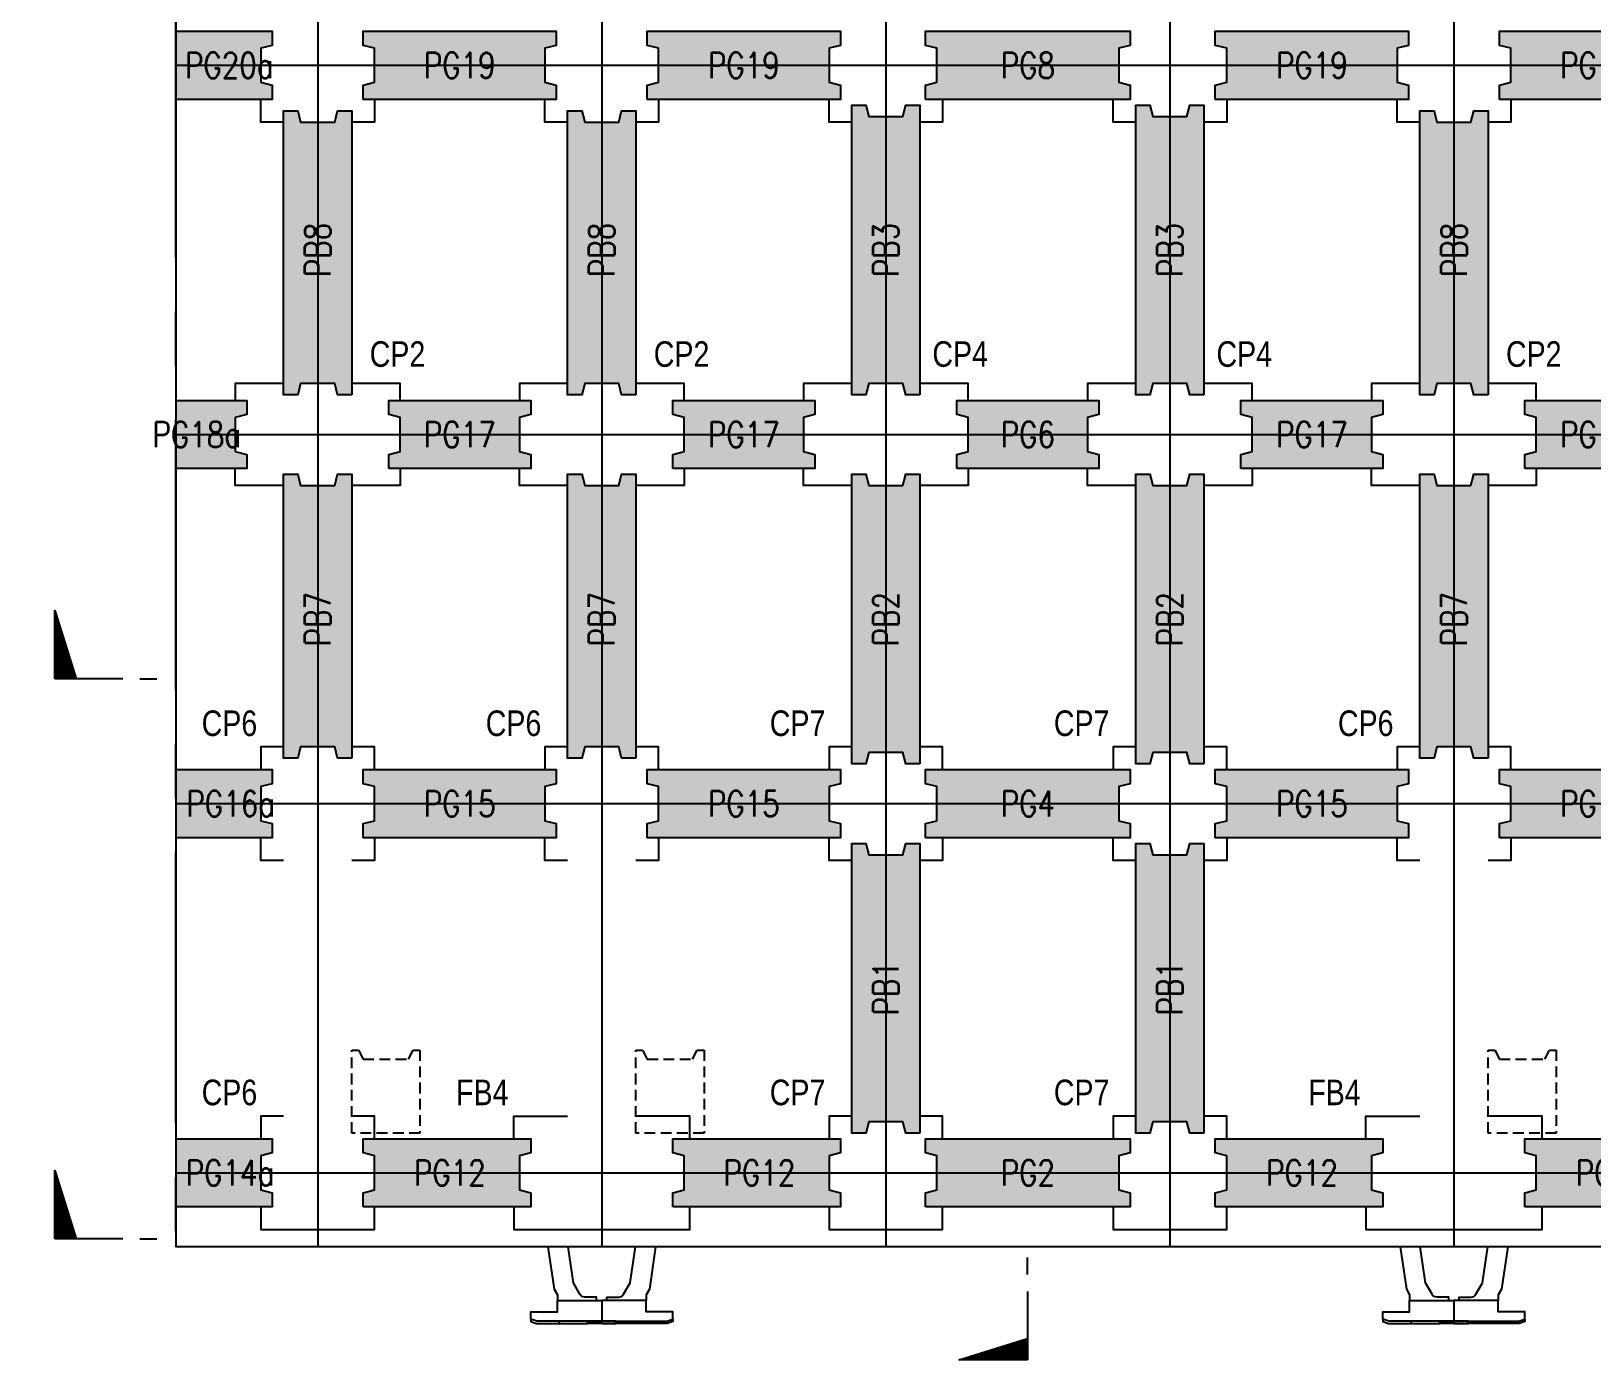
# Model space of a CAD drawing. Header units: millimetres. Extents: x 4668 to 40173, y -3560 to 14620.
# Drawn here: x 17327 to 20074, y 9889 to 12228 of the extents above; entities that cross this region are included whole.
import ezdxf
from ezdxf import colors
from ezdxf.entities.mleader import LeaderData, LeaderLine
from ezdxf.enums import TextEntityAlignment as Align
from ezdxf.math import Vec2, Vec3

# ---------------------------------------------------------------- set-up
doc = ezdxf.new("R2010")
doc.units = ezdxf.units.MM
for name, pattern in [('CENTER', [50.8, 31.75, -6.35, 6.35, -6.35]), ('DASHED', [19.05, 12.7, -6.35]), ('HIDDEN', [9.525, 6.35, -3.175])]:
    doc.linetypes.add(name, pattern=pattern)
doc.layers.get('0').transparency = 0.5
for name, color, linetype in [('DIM_03', 1, 'Continuous'), ('場鑄梁', 4, 'Continuous'), ('場鑄梁_虛線', 4, 'Continuous'), ('底圖', 7, 'Continuous'), ('防舷材', 7, 'Continuous'), ('預鑄梁', 7, 'Continuous'), ('預鑄梁_TXT', 2, 'Continuous'), ('預鑄梁_外緣', 7, 'Continuous'), ('預鑄樁帽', 6, 'Continuous'), ('預鑄樁帽_TXT', 2, 'Continuous')]:
    doc.layers.add(name, color=color, linetype=linetype)
doc.layers.add('HB_0', color=7, linetype='Continuous', transparency=0.5)
doc.layers.add('預鑄梁_HATCH', color=253, linetype='Continuous', transparency=0.5)
doc.layers.get('預鑄樁帽').off()
doc.styles.get("Standard").update_dxf_attribs({"font": 'arial.ttf'})
doc.styles.add('結構平面-V3$0$STANDARD', font='ROMANS', dxfattribs={"width": 0.8, "bigfont": 'LCHINA.shx'})

# ---------------------------------------------------------------- blocks, each defined once
blk = doc.blocks.new('HP1250-flat-1')
at = {"color": 7, "linetype": 'Continuous'}
for points in [[(-0.947, 1.35), (-0.838, 0.601), (-0.78, 0.5), (-0.78, 0.4)], [(0.947, 1.35), (0.838, 0.601), (0.78, 0.5), (0.78, 0.4)]]:
    blk.add_lwpolyline(points, dxfattribs=at)
for points in [[(-0.09, 0.4), (-0.09, 0.457, 0.414214), (-0.095, 0.462), (-0.298, 0.462, -0.272631), (-0.385, 0.512), (-0.5, 0.715), (-0.594, 1.35)], [(0.09, 0.4), (0.09, 0.457, -0.414214), (0.095, 0.462), (0.298, 0.462, 0.272631), (0.385, 0.512), (0.5, 0.715), (0.594, 1.35)]]:
    blk.add_lwpolyline(points, format="xyb", dxfattribs=at)
for points in [[(0, 0.4), (0, 0.04), (-1.144, 0.04), (-1.25, 0.072), (-1.25, 0.2), (-0.78, 0.2), (-0.78, 0.4)], [(0, 0.4), (0, 0.04), (1.144, 0.04), (1.25, 0.072), (1.25, 0.2), (0.78, 0.2), (0.78, 0.4)], [(-1.15, 0), (-0.75, 0), (-0.75, 0.04), (-1.144, 0.04), (-1.25, 0.072), (-1.25, 0.03)], [(-0.75, 0.04), (-0.75, 0), (-0.25, 0), (-0.25, 0.04)], [(0, 0.04), (0, 0), (-0.25, 0), (-0.25, 0.04)], [(0, 0.04), (0, 0), (0.25, 0), (0.25, 0.04)], [(0.75, 0.04), (0.75, 0), (0.25, 0), (0.25, 0.04)], [(1.15, 0), (0.75, 0), (0.75, 0.04), (1.144, 0.04), (1.25, 0.072), (1.25, 0.03)]]:
    blk.add_lwpolyline(points, close=True, dxfattribs=at)
blk = doc.blocks.new('CP2')
at = {"layer": '預鑄樁帽_TXT', "linetype": 'Continuous', "width": 0.8}
blk.add_text('CP2', height=45, dxfattribs=at).set_placement((-14.5, 241.6), align=Align.MIDDLE)
blk = doc.blocks.new('CP4')
at = {"layer": '預鑄樁帽_TXT', "linetype": 'Continuous', "width": 0.8}
blk.add_text('CP4', height=45, dxfattribs=at).set_placement((-24.1, 241.6), align=Align.MIDDLE)
blk = doc.blocks.new('*X499')
at = {"color": 0, "linetype": 'Continuous'}
for p, q in [((83.06, 269.21), (84.94, 271.09)), ((83.24, 269.21), (85.2, 271.17)), ((83.42, 269.21), (85.46, 271.25)), ((83.59, 269.21), (85.71, 271.33)), ((83.77, 269.21), (85.97, 271.41)), ((83.95, 269.21), (86.23, 271.49)), ((84.12, 269.21), (86.49, 271.57)), ((84.3, 269.21), (86.74, 271.65)), ((84.48, 269.21), (86.93, 271.66)), ((84.65, 269.21), (86.93, 271.48)), ((84.83, 269.21), (86.93, 271.31)), ((85.01, 269.21), (86.93, 271.13)), ((79, 269.21), (79.03, 269.24)), ((79.17, 269.21), (79.29, 269.32)), ((79.35, 269.21), (79.54, 269.4)), ((79.53, 269.21), (79.8, 269.48)), ((79.71, 269.21), (80.06, 269.56)), ((79.88, 269.21), (80.31, 269.64)), ((80.06, 269.21), (80.57, 269.72)), ((80.24, 269.21), (80.83, 269.8)), ((80.41, 269.21), (81.09, 269.88)), ((80.59, 269.21), (81.34, 269.96)), ((80.77, 269.21), (81.6, 270.04)), ((80.94, 269.21), (81.86, 270.12)), ((81.12, 269.21), (82.11, 270.2)), ((81.3, 269.21), (82.37, 270.29)), ((81.47, 269.21), (82.63, 270.37)), ((81.65, 269.21), (82.89, 270.45)), ((81.83, 269.21), (83.14, 270.53)), ((82, 269.21), (83.4, 270.61)), ((82.18, 269.21), (83.66, 270.69)), ((82.36, 269.21), (83.91, 270.77)), ((82.53, 269.21), (84.17, 270.85)), ((82.71, 269.21), (84.43, 270.93)), ((82.89, 269.21), (84.69, 271.01)), ((85.19, 269.21), (86.93, 270.95)), ((85.36, 269.21), (86.93, 270.78)), ((85.54, 269.21), (86.93, 270.6)), ((85.72, 269.21), (86.93, 270.42)), ((85.89, 269.21), (86.93, 270.25)), ((86.07, 269.21), (86.93, 270.07)), ((86.25, 269.21), (86.93, 269.89)), ((86.42, 269.21), (86.93, 269.72)), ((86.6, 269.21), (86.93, 269.54)), ((86.78, 269.21), (86.93, 269.36))]:
    blk.add_line(p, q, dxfattribs=at)
blk = doc.blocks.new('SEND-n')
at = {"color": 3}
for p, q in [((8, 0), (0, 0)), ((10, 0), (12, 0))]:
    blk.add_line(p, q, dxfattribs=at)
at = {"color": 2, "linetype": 'Continuous'}
blk.add_lwpolyline([(0, 0), (0, 8), (2.5, 0)], close=True, dxfattribs=at)
at = {"color": 2, "linetype": 'Continuous', "rotation": 270}
blk.add_blockref('*X499', (-269.21, 86.93), dxfattribs=at)
blk = doc.blocks.new('CP6')
at = {"layer": '預鑄樁帽_TXT', "linetype": 'Continuous', "width": 0.8}
blk.add_text('CP6', height=45, dxfattribs=at).set_placement((-265.3, 251.6), align=Align.MIDDLE)
blk = doc.blocks.new('FB4')
at = {"layer": '預鑄樁帽_TXT', "linetype": 'Continuous', "width": 0.8}
blk.add_text('FB4', height=45, dxfattribs=at).set_placement((-365.3, 241.6), align=Align.MIDDLE)
blk = doc.blocks.new('PB6')
at = {"layer": 'HB_0', "color": 1, "linetype": 'HIDDEN', "ltscale": 3}
blk.add_lwpolyline([(0, 0), (0, 146), (12, 146), (20, 130), (100, 130), (108, 146), (120, 146), (120, 0), (0, 0)], dxfattribs=at)
blk = doc.blocks.new('PB7')
at = {"layer": '預鑄梁_HATCH'}
blk.add_hatch(color=256, dxfattribs=at).paths.add_polyline_path([(-120, 10), (-95, 10), (-90, 30), (-30, 30), (-25, 10), (0, 10), (0, 510), (-25, 510), (-30, 490), (-90, 490), (-95, 510), (-120, 510)])
at = {"layer": '預鑄梁', "linetype": 'DASHED', "ltscale": 50}
blk.add_lwpolyline([(0, 10), (-25, 10), (-30, 30), (-90, 30), (-95, 10), (-120, 10), (-120, 510), (-95, 510), (-90, 490), (-30, 490), (-25, 510), (0, 510), (0, 10)], dxfattribs=at)
at = {"layer": '預鑄梁_外緣'}
blk.add_lwpolyline([(0, 10), (-25, 10), (-30, 30), (-90, 30), (-95, 10), (-120, 10), (-120, 510), (-95, 510), (-90, 490), (-30, 490), (-25, 510), (0, 510), (0, 10)], dxfattribs=at)
at = {"layer": '預鑄梁_TXT', "linetype": 'Continuous', "style": '結構平面-V3$0$STANDARD', "width": 0.8}
blk.add_text('PB7', height=45, rotation=90, dxfattribs=at).set_placement((-60, 255), align=Align.MIDDLE)
blk = doc.blocks.new('PB8')
at = {"layer": '預鑄梁_HATCH'}
blk.add_hatch(color=256, dxfattribs=at).paths.add_polyline_path([(-95, 500), (-120, 500), (-120, 0), (-95, 0), (-90, 20), (-30, 20), (-25, 0), (0, 0), (0, 500), (-25, 500), (-30, 480), (-90, 480)])
at = {"layer": '預鑄梁', "linetype": 'DASHED', "ltscale": 50}
blk.add_lwpolyline([(0, 0), (-25, 0), (-30, 20), (-90, 20), (-95, 0), (-120, 0), (-120, 500), (-95, 500), (-90, 480), (-30, 480), (-25, 500), (0, 500), (0, 0)], dxfattribs=at)
at = {"layer": '預鑄梁_外緣'}
blk.add_lwpolyline([(0, 0), (-25, 0), (-30, 20), (-90, 20), (-95, 0), (-120, 0), (-120, 500), (-95, 500), (-90, 480), (-30, 480), (-25, 500), (0, 500), (0, 0)], dxfattribs=at)
at = {"layer": '預鑄梁_TXT', "linetype": 'Continuous', "style": '結構平面-V3$0$STANDARD', "width": 0.8}
blk.add_text('PB8', height=45, rotation=90, dxfattribs=at).set_placement((-60, 255), align=Align.MIDDLE)
blk = doc.blocks.new('PG14a')
at = {"layer": '預鑄梁_HATCH'}
blk.add_hatch(color=256, dxfattribs=at).paths.add_polyline_path([(169, 0), (169, 25), (149, 30), (149, 90), (169, 95), (169, 120), (0, 120), (0, 0)])
at = {"layer": '預鑄梁', "linetype": 'DASHED', "ltscale": 50}
blk.add_lwpolyline([(0, 0), (0, 120), (169, 120), (169, 95), (149, 90), (149, 30), (169, 25), (169, 0)], close=True, dxfattribs=at)
at = {"layer": '預鑄梁_外緣'}
blk.add_lwpolyline([(0, 0), (0, 120), (169, 120), (169, 95), (149, 90), (149, 30), (169, 25), (169, 0)], close=True, dxfattribs=at)
at = {"layer": '預鑄梁_TXT', "linetype": 'Continuous', "style": '結構平面-V3$0$STANDARD', "width": 0.8}
blk.add_text('PG14a', height=45, rotation=0, dxfattribs=at).set_placement((94.5, 60), align=Align.MIDDLE)
blk = doc.blocks.new('PG12')
at = {"layer": '預鑄梁_HATCH'}
blk.add_hatch(color=256, dxfattribs=at).paths.add_polyline_path([(295, 0), (295, 25), (275, 30), (275, 90), (295, 95), (295, 120), (0, 120), (0, 95), (20, 90), (20, 30), (0, 25), (0, 0)])
at = {"layer": '預鑄梁', "linetype": 'DASHED', "ltscale": 50}
blk.add_lwpolyline([(0, 0), (0, 25), (20, 30), (20, 90), (0, 95), (0, 120), (295, 120), (295, 95), (275, 90), (275, 30), (295, 25), (295, 0), (0, 0)], dxfattribs=at)
at = {"layer": '預鑄梁_外緣'}
blk.add_lwpolyline([(0, 0), (0, 25), (20, 30), (20, 90), (0, 95), (0, 120), (295, 120), (295, 95), (275, 90), (275, 30), (295, 25), (295, 0), (0, 0)], dxfattribs=at)
at = {"layer": '預鑄梁_TXT', "linetype": 'Continuous', "style": '結構平面-V3$0$STANDARD', "width": 0.8}
blk.add_text('PG12', height=45, rotation=0, dxfattribs=at).set_placement((152.5, 60), align=Align.MIDDLE)
blk = doc.blocks.new('PG15')
at = {"layer": '預鑄梁_HATCH'}
blk.add_hatch(color=256, dxfattribs=at).paths.add_polyline_path([(10, 25), (10, 0), (350, 0), (350, 25), (330, 30), (330, 90), (350, 95), (350, 120), (10, 120), (10, 95), (30, 90), (30, 30)])
at = {"layer": '預鑄梁', "linetype": 'DASHED', "ltscale": 50}
blk.add_lwpolyline([(10, 0), (10, 25), (30, 30), (30, 90), (10, 95), (10, 120), (350, 120), (350, 95), (330, 90), (330, 30), (350, 25), (350, 0), (10, 0)], dxfattribs=at)
at = {"layer": '預鑄梁_外緣'}
blk.add_lwpolyline([(10, 0), (10, 25), (30, 30), (30, 90), (10, 95), (10, 120), (350, 120), (350, 95), (330, 90), (330, 30), (350, 25), (350, 0), (10, 0)], dxfattribs=at)
at = {"layer": '預鑄梁_TXT', "linetype": 'Continuous', "style": '結構平面-V3$0$STANDARD', "width": 0.8}
blk.add_text('PG15', height=45, rotation=0, dxfattribs=at).set_placement((180, 60), align=Align.MIDDLE)
blk = doc.blocks.new('PG17')
at = {"layer": '預鑄梁_HATCH'}
blk.add_hatch(color=256, dxfattribs=at).paths.add_polyline_path([(250, 0), (250, 25), (230, 30), (230, 90), (250, 95), (250, 120), (0, 120), (0, 95), (20, 90), (20, 30), (0, 25), (0, 0)])
at = {"layer": '預鑄梁', "linetype": 'DASHED', "ltscale": 50}
blk.add_lwpolyline([(0, 0), (0, 25), (20, 30), (20, 90), (0, 95), (0, 120), (250, 120), (250, 95), (230, 90), (230, 30), (250, 25), (250, 0), (0, 0)], dxfattribs=at)
at = {"layer": '預鑄梁_外緣'}
blk.add_lwpolyline([(0, 0), (0, 25), (20, 30), (20, 90), (0, 95), (0, 120), (250, 120), (250, 95), (230, 90), (230, 30), (250, 25), (250, 0), (0, 0)], dxfattribs=at)
at = {"layer": '預鑄梁_TXT', "linetype": 'Continuous', "style": '結構平面-V3$0$STANDARD', "width": 0.8}
blk.add_text('PG17', height=45, rotation=0, dxfattribs=at).set_placement((125, 60), align=Align.MIDDLE)
blk = doc.blocks.new('PG18a')
at = {"layer": '預鑄梁_HATCH'}
blk.add_hatch(color=256, dxfattribs=at).paths.add_polyline_path([(0, 120), (0, 0), (124, 0), (124, 25), (104, 30), (104, 90), (124, 95), (124, 120)])
at = {"layer": '預鑄梁', "linetype": 'DASHED', "ltscale": 50}
blk.add_lwpolyline([(0, 0), (0, 120), (124, 120), (124, 95), (104, 90), (104, 30), (124, 25), (124, 0)], close=True, dxfattribs=at)
at = {"layer": '預鑄梁_外緣'}
blk.add_lwpolyline([(0, 0), (0, 120), (124, 120), (124, 95), (104, 90), (104, 30), (124, 25), (124, 0)], close=True, dxfattribs=at)
at = {"layer": '預鑄梁_TXT', "linetype": 'Continuous', "style": '結構平面-V3$0$STANDARD', "width": 0.8}
blk.add_text('PG18a', height=45, rotation=0, dxfattribs=at).set_placement((36.1, 60), align=Align.MIDDLE)
blk = doc.blocks.new('PG19')
at = {"layer": '預鑄梁_HATCH'}
blk.add_hatch(color=256, dxfattribs=at).paths.add_polyline_path([(10, 25), (10, 0), (350, 0), (350, 25), (330, 30), (330, 90), (350, 95), (350, 120), (10, 120), (10, 95), (30, 90), (30, 30)])
at = {"layer": '預鑄梁', "linetype": 'DASHED', "ltscale": 50}
blk.add_lwpolyline([(10, 0), (10, 25), (30, 30), (30, 90), (10, 95), (10, 120), (350, 120), (350, 95), (330, 90), (330, 30), (350, 25), (350, 0), (10, 0)], dxfattribs=at)
at = {"layer": '預鑄梁_外緣'}
blk.add_lwpolyline([(10, 0), (10, 25), (30, 30), (30, 90), (10, 95), (10, 120), (350, 120), (350, 95), (330, 90), (330, 30), (350, 25), (350, 0), (10, 0)], dxfattribs=at)
at = {"layer": '預鑄梁_TXT', "linetype": 'Continuous', "style": '結構平面-V3$0$STANDARD', "width": 0.8}
blk.add_text('PG19', height=45, rotation=0, dxfattribs=at).set_placement((180, 60), align=Align.MIDDLE)
blk = doc.blocks.new('PG20a')
at = {"layer": '預鑄梁_HATCH'}
blk.add_hatch(color=256, dxfattribs=at).paths.add_polyline_path([(169, 0), (169, 25), (149, 30), (149, 90), (169, 95), (169, 120), (0, 120), (0, 0)])
at = {"layer": '預鑄梁', "linetype": 'DASHED', "ltscale": 50}
blk.add_lwpolyline([(0, 0), (0, 120), (169, 120), (169, 95), (149, 90), (149, 30), (169, 25), (169, 0)], close=True, dxfattribs=at)
at = {"layer": '預鑄梁_外緣'}
blk.add_lwpolyline([(0, 0), (0, 120), (169, 120), (169, 95), (149, 90), (149, 30), (169, 25), (169, 0)], close=True, dxfattribs=at)
at = {"layer": '預鑄梁_TXT', "linetype": 'Continuous', "style": '結構平面-V3$0$STANDARD', "width": 0.8}
blk.add_text('PG20a', height=45, rotation=0, dxfattribs=at).set_placement((93.2, 60), align=Align.MIDDLE)
blk = doc.blocks.new('PG16a')
at = {"layer": '預鑄梁_HATCH'}
blk.add_hatch(color=256, dxfattribs=at).paths.add_polyline_path([(169, 0), (169, 25), (149, 30), (149, 90), (169, 95), (169, 120), (0, 120), (0, 0)])
at = {"layer": '預鑄梁', "linetype": 'DASHED', "ltscale": 50}
blk.add_lwpolyline([(0, 0), (0, 120), (169, 120), (169, 95), (149, 90), (149, 30), (169, 25), (169, 0)], close=True, dxfattribs=at)
at = {"layer": '預鑄梁_外緣'}
blk.add_lwpolyline([(0, 0), (0, 120), (169, 120), (169, 95), (149, 90), (149, 30), (169, 25), (169, 0)], close=True, dxfattribs=at)
at = {"layer": '預鑄梁_TXT', "linetype": 'Continuous', "style": '結構平面-V3$0$STANDARD', "width": 0.8}
blk.add_text('PG16a', height=45, rotation=0, dxfattribs=at).set_placement((95.8, 60), align=Align.MIDDLE)
blk = doc.blocks.new('CP7')
at = {"layer": '預鑄樁帽_TXT', "linetype": 'Continuous', "width": 0.8}
blk.add_text('CP7', height=45, dxfattribs=at).set_placement((-265.3, 251.6), align=Align.MIDDLE)
blk = doc.blocks.new('PG2')
at = {"layer": '預鑄梁_HATCH'}
blk.add_hatch(color=256, dxfattribs=at).paths.add_polyline_path([(0, 25), (0, 0), (360, 0), (360, 25), (340, 30), (340, 90), (360, 95), (360, 120), (0, 120), (0, 95), (20, 90), (20, 30)])
at = {"layer": '預鑄梁', "linetype": 'DASHED', "ltscale": 50}
blk.add_lwpolyline([(0, 0), (0, 25), (20, 30), (20, 90), (0, 95), (0, 120), (360, 120), (360, 95), (340, 90), (340, 30), (360, 25), (360, 0), (0, 0)], dxfattribs=at)
at = {"layer": '預鑄梁_外緣'}
blk.add_lwpolyline([(0, 0), (0, 25), (20, 30), (20, 90), (0, 95), (0, 120), (360, 120), (360, 95), (340, 90), (340, 30), (360, 25), (360, 0), (0, 0)], dxfattribs=at)
at = {"layer": '預鑄梁_TXT', "linetype": 'Continuous', "style": '結構平面-V3$0$STANDARD', "width": 0.8}
blk.add_text('PG2', height=45, rotation=0, dxfattribs=at).set_placement((180, 60), align=Align.MIDDLE)
blk = doc.blocks.new('PG4')
at = {"layer": '預鑄梁_HATCH'}
blk.add_hatch(color=256, dxfattribs=at).paths.add_polyline_path([(0, 25), (0, 0), (360, 0), (360, 25), (340, 30), (340, 90), (360, 95), (360, 120), (0, 120), (0, 95), (20, 90), (20, 30)])
at = {"layer": '預鑄梁', "linetype": 'DASHED', "ltscale": 50}
blk.add_lwpolyline([(0, 0), (0, 25), (20, 30), (20, 90), (0, 95), (0, 120), (360, 120), (360, 95), (340, 90), (340, 30), (360, 25), (360, 0), (0, 0)], dxfattribs=at)
at = {"layer": '預鑄梁_外緣'}
blk.add_lwpolyline([(0, 0), (0, 25), (20, 30), (20, 90), (0, 95), (0, 120), (360, 120), (360, 95), (340, 90), (340, 30), (360, 25), (360, 0), (0, 0)], dxfattribs=at)
at = {"layer": '預鑄梁_TXT', "linetype": 'Continuous', "style": '結構平面-V3$0$STANDARD', "width": 0.8}
blk.add_text('PG4', height=45, rotation=0, dxfattribs=at).set_placement((180, 60), align=Align.MIDDLE)
blk = doc.blocks.new('PG6')
at = {"layer": '預鑄梁_HATCH'}
blk.add_hatch(color=256, dxfattribs=at).paths.add_polyline_path([(250, 0), (250, 25), (230, 30), (230, 90), (250, 95), (250, 120), (0, 120), (0, 95), (20, 90), (20, 30), (0, 25), (0, 0)])
at = {"layer": '預鑄梁', "linetype": 'DASHED', "ltscale": 50}
blk.add_lwpolyline([(0, 0), (0, 25), (20, 30), (20, 90), (0, 95), (0, 120), (250, 120), (250, 95), (230, 90), (230, 30), (250, 25), (250, 0), (0, 0)], dxfattribs=at)
at = {"layer": '預鑄梁_外緣'}
blk.add_lwpolyline([(0, 0), (0, 25), (20, 30), (20, 90), (0, 95), (0, 120), (250, 120), (250, 95), (230, 90), (230, 30), (250, 25), (250, 0), (0, 0)], dxfattribs=at)
at = {"layer": '預鑄梁_TXT', "linetype": 'Continuous', "style": '結構平面-V3$0$STANDARD', "width": 0.8}
blk.add_text('PG6', height=45, rotation=0, dxfattribs=at).set_placement((125, 60), align=Align.MIDDLE)
blk = doc.blocks.new('PG8')
at = {"layer": '預鑄梁_HATCH'}
blk.add_hatch(color=256, dxfattribs=at).paths.add_polyline_path([(0, 25), (0, 0), (360, 0), (360, 25), (340, 30), (340, 90), (360, 95), (360, 120), (0, 120), (0, 95), (20, 90), (20, 30)])
at = {"layer": '預鑄梁', "linetype": 'DASHED', "ltscale": 50}
blk.add_lwpolyline([(0, 0), (0, 25), (20, 30), (20, 90), (0, 95), (0, 120), (360, 120), (360, 95), (340, 90), (340, 30), (360, 25), (360, 0), (0, 0)], dxfattribs=at)
at = {"layer": '預鑄梁_外緣'}
blk.add_lwpolyline([(0, 0), (0, 25), (20, 30), (20, 90), (0, 95), (0, 120), (360, 120), (360, 95), (340, 90), (340, 30), (360, 25), (360, 0), (0, 0)], dxfattribs=at)
at = {"layer": '預鑄梁_TXT', "linetype": 'Continuous', "style": '結構平面-V3$0$STANDARD', "width": 0.8}
blk.add_text('PG8', height=45, rotation=0, dxfattribs=at).set_placement((180, 60), align=Align.MIDDLE)
blk = doc.blocks.new('PB1')
at = {"layer": '預鑄梁_HATCH'}
blk.add_hatch(color=256, dxfattribs=at).paths.add_polyline_path([(-25, 0), (0, 0), (0, 510), (-25, 510), (-30, 490), (-90, 490), (-95, 510), (-120, 510), (-120, 0), (-95, 0), (-90, 20), (-30, 20)])
at = {"layer": '預鑄梁', "linetype": 'DASHED', "ltscale": 50}
blk.add_lwpolyline([(0, 0), (-25, 0), (-30, 20), (-90, 20), (-95, 0), (-120, 0), (-120, 510), (-95, 510), (-90, 490), (-30, 490), (-25, 510), (0, 510), (0, 0)], dxfattribs=at)
at = {"layer": '預鑄梁_外緣'}
blk.add_lwpolyline([(0, 0), (-25, 0), (-30, 20), (-90, 20), (-95, 0), (-120, 0), (-120, 510), (-95, 510), (-90, 490), (-30, 490), (-25, 510), (0, 510), (0, 0)], dxfattribs=at)
at = {"layer": '預鑄梁_TXT', "linetype": 'Continuous', "style": '結構平面-V3$0$STANDARD', "width": 0.8}
blk.add_text('PB1', height=45, rotation=90, dxfattribs=at).set_placement((-60, 255), align=Align.MIDDLE)
blk = doc.blocks.new('PB2')
at = {"layer": '預鑄梁_HATCH'}
blk.add_hatch(color=256, dxfattribs=at).paths.add_polyline_path([(-25, 0), (0, 0), (0, 510), (-25, 510), (-30, 490), (-90, 490), (-95, 510), (-120, 510), (-120, 0), (-95, 0), (-90, 20), (-30, 20)])
at = {"layer": '預鑄梁', "linetype": 'DASHED', "ltscale": 50}
blk.add_lwpolyline([(0, 0), (-25, 0), (-30, 20), (-90, 20), (-95, 0), (-120, 0), (-120, 510), (-95, 510), (-90, 490), (-30, 490), (-25, 510), (0, 510), (0, 0)], dxfattribs=at)
at = {"layer": '預鑄梁_外緣'}
blk.add_lwpolyline([(0, 0), (-25, 0), (-30, 20), (-90, 20), (-95, 0), (-120, 0), (-120, 510), (-95, 510), (-90, 490), (-30, 490), (-25, 510), (0, 510), (0, 0)], dxfattribs=at)
at = {"layer": '預鑄梁_TXT', "linetype": 'Continuous', "style": '結構平面-V3$0$STANDARD', "width": 0.8}
blk.add_text('PB2', height=45, rotation=90, dxfattribs=at).set_placement((-60, 255), align=Align.MIDDLE)
blk = doc.blocks.new('PB3')
at = {"layer": '預鑄梁_HATCH'}
blk.add_hatch(color=256, dxfattribs=at).paths.add_polyline_path([(-25, 0), (0, 0), (0, 510), (-25, 510), (-30, 490), (-90, 490), (-95, 510), (-120, 510), (-120, 0), (-95, 0), (-90, 20), (-30, 20)])
at = {"layer": '預鑄梁', "linetype": 'DASHED', "ltscale": 50}
blk.add_lwpolyline([(0, 0), (-25, 0), (-30, 20), (-90, 20), (-95, 0), (-120, 0), (-120, 510), (-95, 510), (-90, 490), (-30, 490), (-25, 510), (0, 510), (0, 0)], dxfattribs=at)
at = {"layer": '預鑄梁_外緣'}
blk.add_lwpolyline([(0, 0), (-25, 0), (-30, 20), (-90, 20), (-95, 0), (-120, 0), (-120, 510), (-95, 510), (-90, 490), (-30, 490), (-25, 510), (0, 510), (0, 0)], dxfattribs=at)
at = {"layer": '預鑄梁_TXT', "linetype": 'Continuous', "style": '結構平面-V3$0$STANDARD', "width": 0.8}
blk.add_text('PB3', height=45, rotation=90, dxfattribs=at).set_placement((-60, 255), align=Align.MIDDLE)

msp = doc.modelspace()

# ---------------------------------------------------------------- linework, layer by layer
at = {"layer": '場鑄梁'}
for points in [[(17771.543, 12068.16), (17731.543, 12068.16), (17731.543, 12108.16)], [(17931.543, 12108.16), (17931.543, 12068.16), (17891.543, 12068.16)], [(18271.543, 12068.16), (18231.543, 12068.16), (18231.543, 12108.16)], [(18431.543, 12108.16), (18431.543, 12068.16), (18391.543, 12068.16)], [(18771.543, 12068.16), (18731.543, 12068.16), (18731.543, 12108.16)], [(18931.543, 12108.16), (18931.543, 12068.16), (18891.543, 12068.16)], [(19271.543, 12068.16), (19231.543, 12068.16), (19231.543, 12108.16)], [(19431.543, 12108.16), (19431.543, 12068.16), (19391.543, 12068.16)], [(19771.543, 12068.16), (19731.543, 12068.16), (19731.543, 12108.16)], [(19931.543, 12108.16), (19931.543, 12068.16), (19891.543, 12068.16)], [(17771.543, 11608.16), (17686.543, 11608.16), (17686.543, 11578.16)], [(17976.543, 11578.16), (17976.543, 11608.16), (17891.543, 11608.16)], [(18271.543, 11608.16), (18186.543, 11608.16), (18186.543, 11578.16)], [(18476.543, 11578.16), (18476.543, 11608.16), (18391.543, 11608.16)], [(18771.543, 11608.16), (18686.543, 11608.16), (18686.543, 11578.16)], [(18976.543, 11578.16), (18976.543, 11608.16), (18891.543, 11608.16)], [(19271.543, 11608.16), (19186.543, 11608.16), (19186.543, 11578.16)], [(19476.543, 11578.16), (19476.543, 11608.16), (19391.543, 11608.16)], [(19771.543, 11608.16), (19686.543, 11608.16), (19686.543, 11578.16)], [(19976.543, 11578.16), (19976.543, 11608.16), (19891.543, 11608.16)], [(17771.543, 11428.16), (17686.543, 11428.16), (17686.543, 11458.16)], [(17976.543, 11458.16), (17976.543, 11428.16), (17891.543, 11428.16)], [(18271.543, 11428.16), (18186.543, 11428.16), (18186.543, 11458.16)], [(18476.543, 11458.16), (18476.543, 11428.16), (18391.543, 11428.16)], [(18771.543, 11428.16), (18686.543, 11428.16), (18686.543, 11458.16)], [(18976.543, 11458.16), (18976.543, 11428.16), (18891.543, 11428.16)], [(19271.543, 11428.16), (19186.543, 11428.16), (19186.543, 11458.16)], [(19476.543, 11458.16), (19476.543, 11428.16), (19391.543, 11428.16)], [(19771.543, 11428.16), (19686.543, 11428.16), (19686.543, 11458.16)], [(19976.543, 11458.16), (19976.543, 11428.16), (19891.543, 11428.16)], [(17771.543, 10968.16), (17731.543, 10968.16), (17731.543, 10928.16)], [(17931.543, 10928.16), (17931.543, 10968.16), (17891.543, 10968.16)], [(18271.543, 10968.16), (18231.543, 10968.16), (18231.543, 10928.16)], [(18431.543, 10928.16), (18431.543, 10968.16), (18391.543, 10968.16)], [(18771.543, 10968.16), (18731.543, 10968.16), (18731.543, 10928.16)], [(18931.543, 10928.16), (18931.543, 10968.16), (18891.543, 10968.16)], [(19271.543, 10968.16), (19231.543, 10968.16), (19231.543, 10928.16)], [(19431.543, 10928.16), (19431.543, 10968.16), (19391.543, 10968.16)], [(19771.543, 10968.16), (19731.543, 10968.16), (19731.543, 10928.16)], [(19931.543, 10928.16), (19931.543, 10968.16), (19891.543, 10968.16)], [(17771.543, 10768.16), (17731.543, 10768.16), (17731.543, 10808.16)], [(17931.543, 10808.16), (17931.543, 10768.16), (17891.543, 10768.16)], [(18271.543, 10768.16), (18231.543, 10768.16), (18231.543, 10808.16)], [(18431.543, 10808.16), (18431.543, 10768.16), (18391.543, 10768.16)], [(18771.543, 10768.16), (18731.543, 10768.16), (18731.543, 10808.16)], [(18931.543, 10808.16), (18931.543, 10768.16), (18891.543, 10768.16)], [(19271.543, 10768.16), (19231.543, 10768.16), (19231.543, 10808.16)], [(19431.543, 10808.16), (19431.543, 10768.16), (19391.543, 10768.16)], [(19771.543, 10768.16), (19731.543, 10768.16), (19731.543, 10808.16)], [(19931.543, 10808.16), (19931.543, 10768.16), (19891.543, 10768.16)], [(17771.543, 10318.16), (17731.543, 10318.16), (17731.543, 10278.16)], [(17931.543, 10278.16), (17931.543, 10318.16), (17891.543, 10318.16)], [(18176.543, 10278.16), (18176.543, 10318.16), (18271.543, 10318.16)], [(18486.543, 10278.16), (18486.543, 10318.16), (18391.543, 10318.16)], [(18771.543, 10318.16), (18731.543, 10318.16), (18731.543, 10278.16)], [(18931.543, 10278.16), (18931.543, 10318.16), (18891.543, 10318.16)], [(19271.543, 10318.16), (19231.543, 10318.16), (19231.543, 10278.16)], [(19431.543, 10278.16), (19431.543, 10318.16), (19391.543, 10318.16)], [(19676.543, 10278.16), (19676.543, 10318.16), (19771.543, 10318.16)], [(19986.543, 10278.16), (19986.543, 10318.16), (19891.543, 10318.16)], [(17731.543, 10158.16), (17731.543, 10118.16), (17931.543, 10118.16), (17931.543, 10158.16)], [(18176.543, 10158.16), (18176.543, 10118.16), (18486.543, 10118.16), (18486.543, 10158.16)], [(18731.543, 10158.16), (18731.543, 10118.16), (18931.543, 10118.16), (18931.543, 10158.16)], [(19231.543, 10158.16), (19231.543, 10118.16), (19431.543, 10118.16), (19431.543, 10158.16)], [(19676.543, 10158.16), (19676.543, 10118.16), (19986.543, 10118.16), (19986.543, 10158.16)]]:
    msp.add_lwpolyline(points, dxfattribs=at)
at = {"layer": '場鑄梁_虛線', "linetype": 'DASHED', "ltscale": 50}
for points in [[(17771.543, 12068.16), (17731.543, 12068.16), (17731.543, 12108.16)], [(17931.543, 12108.16), (17931.543, 12068.16), (17891.543, 12068.16)], [(18271.543, 12068.16), (18231.543, 12068.16), (18231.543, 12108.16)], [(18431.543, 12108.16), (18431.543, 12068.16), (18391.543, 12068.16)], [(18771.543, 12068.16), (18731.543, 12068.16), (18731.543, 12108.16)], [(18931.543, 12108.16), (18931.543, 12068.16), (18891.543, 12068.16)], [(19271.543, 12068.16), (19231.543, 12068.16), (19231.543, 12108.16)], [(19431.543, 12108.16), (19431.543, 12068.16), (19391.543, 12068.16)], [(19771.543, 12068.16), (19731.543, 12068.16), (19731.543, 12108.16)], [(19931.543, 12108.16), (19931.543, 12068.16), (19891.543, 12068.16)], [(17771.543, 11608.16), (17686.543, 11608.16), (17686.543, 11578.16)], [(17976.543, 11578.16), (17976.543, 11608.16), (17891.543, 11608.16)], [(18271.543, 11608.16), (18186.543, 11608.16), (18186.543, 11578.16)], [(18476.543, 11578.16), (18476.543, 11608.16), (18391.543, 11608.16)], [(18771.543, 11608.16), (18686.543, 11608.16), (18686.543, 11578.16)], [(18976.543, 11578.16), (18976.543, 11608.16), (18891.543, 11608.16)], [(19271.543, 11608.16), (19186.543, 11608.16), (19186.543, 11578.16)], [(19476.543, 11578.16), (19476.543, 11608.16), (19391.543, 11608.16)], [(19771.543, 11608.16), (19686.543, 11608.16), (19686.543, 11578.16)], [(19976.543, 11578.16), (19976.543, 11608.16), (19891.543, 11608.16)], [(17771.543, 11428.16), (17686.543, 11428.16), (17686.543, 11458.16)], [(17976.543, 11458.16), (17976.543, 11428.16), (17891.543, 11428.16)], [(18271.543, 11428.16), (18186.543, 11428.16), (18186.543, 11458.16)], [(18476.543, 11458.16), (18476.543, 11428.16), (18391.543, 11428.16)], [(18771.543, 11428.16), (18686.543, 11428.16), (18686.543, 11458.16)], [(18976.543, 11458.16), (18976.543, 11428.16), (18891.543, 11428.16)], [(19271.543, 11428.16), (19186.543, 11428.16), (19186.543, 11458.16)], [(19476.543, 11458.16), (19476.543, 11428.16), (19391.543, 11428.16)], [(19771.543, 11428.16), (19686.543, 11428.16), (19686.543, 11458.16)], [(19976.543, 11458.16), (19976.543, 11428.16), (19891.543, 11428.16)], [(17771.543, 10968.16), (17731.543, 10968.16), (17731.543, 10928.16)], [(17931.543, 10928.16), (17931.543, 10968.16), (17891.543, 10968.16)], [(18271.543, 10968.16), (18231.543, 10968.16), (18231.543, 10928.16)], [(18431.543, 10928.16), (18431.543, 10968.16), (18391.543, 10968.16)], [(18771.543, 10968.16), (18731.543, 10968.16), (18731.543, 10928.16)], [(18931.543, 10928.16), (18931.543, 10968.16), (18891.543, 10968.16)], [(19271.543, 10968.16), (19231.543, 10968.16), (19231.543, 10928.16)], [(19431.543, 10928.16), (19431.543, 10968.16), (19391.543, 10968.16)], [(19771.543, 10968.16), (19731.543, 10968.16), (19731.543, 10928.16)], [(19931.543, 10928.16), (19931.543, 10968.16), (19891.543, 10968.16)], [(17771.543, 10768.16), (17731.543, 10768.16), (17731.543, 10808.16)], [(17931.543, 10808.16), (17931.543, 10768.16), (17891.543, 10768.16)], [(18271.543, 10768.16), (18231.543, 10768.16), (18231.543, 10808.16)], [(18431.543, 10808.16), (18431.543, 10768.16), (18391.543, 10768.16)], [(18771.543, 10768.16), (18731.543, 10768.16), (18731.543, 10808.16)], [(18931.543, 10808.16), (18931.543, 10768.16), (18891.543, 10768.16)], [(19271.543, 10768.16), (19231.543, 10768.16), (19231.543, 10808.16)], [(19431.543, 10808.16), (19431.543, 10768.16), (19391.543, 10768.16)], [(19771.543, 10768.16), (19731.543, 10768.16), (19731.543, 10808.16)], [(19931.543, 10808.16), (19931.543, 10768.16), (19891.543, 10768.16)], [(17771.543, 10318.16), (17731.543, 10318.16), (17731.543, 10278.16)], [(17931.543, 10278.16), (17931.543, 10318.16), (17891.543, 10318.16)], [(18176.543, 10278.16), (18176.543, 10318.16), (18271.543, 10318.16)], [(18486.543, 10278.16), (18486.543, 10318.16), (18391.543, 10318.16)], [(18771.543, 10318.16), (18731.543, 10318.16), (18731.543, 10278.16)], [(18931.543, 10278.16), (18931.543, 10318.16), (18891.543, 10318.16)], [(19271.543, 10318.16), (19231.543, 10318.16), (19231.543, 10278.16)], [(19431.543, 10278.16), (19431.543, 10318.16), (19391.543, 10318.16)], [(19676.543, 10278.16), (19676.543, 10318.16), (19771.543, 10318.16)], [(19986.543, 10278.16), (19986.543, 10318.16), (19891.543, 10318.16)], [(17731.543, 10158.16), (17731.543, 10118.16), (17931.543, 10118.16), (17931.543, 10158.16)], [(18176.543, 10158.16), (18176.543, 10118.16), (18486.543, 10118.16), (18486.543, 10158.16)], [(18731.543, 10158.16), (18731.543, 10118.16), (18931.543, 10118.16), (18931.543, 10158.16)], [(19231.543, 10158.16), (19231.543, 10118.16), (19431.543, 10118.16), (19431.543, 10158.16)], [(19676.543, 10158.16), (19676.543, 10118.16), (19986.543, 10118.16), (19986.543, 10158.16)]]:
    msp.add_lwpolyline(points, dxfattribs=at)
at = {"layer": '底圖', "linetype": 'CENTER', "ltscale": 15}
msp.add_line((17581.543, 13068.16), (17581.543, 10088.16), dxfattribs=at)
at = {"layer": '底圖', "color": 252, "linetype": 'CENTER', "ltscale": 150}
for p, q in [((17831.543, 13068.16), (17831.543, 10088.16)), ((18331.543, 13068.16), (18331.543, 10088.16)), ((18831.543, 13068.16), (18831.543, 10088.16)), ((19331.543, 13068.16), (19331.543, 10088.16)), ((19831.543, 13068.16), (19831.543, 10088.16)), ((17582.543, 12168.16), (22081.543, 12168.16)), ((17582.543, 11518.16), (22081.543, 11518.16)), ((17582.543, 10868.16), (22081.543, 10868.16)), ((17582.543, 10218.16), (22081.543, 10218.16))]:
    msp.add_line(p, q, dxfattribs=at)
at = {"layer": '底圖', "color": 4, "linetype": 'Continuous'}
msp.add_lwpolyline([(22080.543, 13068.16), (22080.543, 10088.16), (17582.543, 10088.16), (17582.543, 13068.16), (22080.543, 13068.16)], dxfattribs=at)

# ---------------------------------------------------------------- block references
at = {"layer": 'DIM_03', "linetype": 'Continuous', "xscale": 14.99999999999999, "yscale": 14.99999999999999, "zscale": 14.99999999999999}
for p, rotation in [((17368.665, 11088.16), 8.609491416906192e-07), ((17368.665, 10102.045), 8.609491416906192e-07), ((19080.763, 9888.996), 90.00000086094916)]:
    msp.add_blockref('SEND-n', p, dxfattribs=dict(at, rotation=rotation))
at = {"layer": '防舷材', "xscale": 100, "yscale": 100, "zscale": 100}
for p in [(18331.543, 9953.16), (19831.543, 9953.16)]:
    msp.add_blockref('HP1250-flat-1', p, dxfattribs=at)
at = {"layer": '預鑄梁'}
for name, p in [('PG20a', (17582.543, 12108.16)), ('PG19', (17901.543, 12108.16)), ('PG19', (18401.543, 12108.16)), ('PG8', (18901.543, 12108.16)), ('PG19', (19401.543, 12108.16)), ('PG19', (19901.543, 12108.16)), ('PB8', (17891.543, 11588.16)), ('PB8', (18391.543, 11588.16)), ('PB3', (18891.543, 11588.16)), ('PB3', (19391.543, 11588.16)), ('PB8', (19891.543, 11588.16)), ('PG18a', (17582.543, 11458.16)), ('PG17', (17956.543, 11458.16)), ('PG17', (18456.543, 11458.16)), ('PG6', (18956.543, 11458.16)), ('PG17', (19456.543, 11458.16)), ('PG17', (19956.543, 11458.16)), ('PB7', (17891.543, 10938.16)), ('PB7', (18391.543, 10938.16)), ('PB2', (18891.543, 10938.16)), ('PB2', (19391.543, 10938.16)), ('PB7', (19891.543, 10938.16)), ('PG16a', (17582.543, 10808.16)), ('PG15', (17901.543, 10808.16)), ('PG15', (18401.543, 10808.16)), ('PG4', (18901.543, 10808.16)), ('PG15', (19401.543, 10808.16)), ('PG15', (19901.543, 10808.16)), ('PB1', (18891.543, 10288.16)), ('PB1', (19391.543, 10288.16)), ('PB6', (17891.543, 10288.16)), ('PB6', (18391.543, 10288.16)), ('PB6', (19891.543, 10288.16)), ('PG14a', (17582.543, 10158.16)), ('PG12', (17911.543, 10158.16)), ('PG12', (18456.543, 10158.16)), ('PG2', (18901.543, 10158.16)), ('PG12', (19411.543, 10158.16)), ('PG12', (19956.543, 10158.16))]:
    msp.add_blockref(name, p, dxfattribs=at)
at = {"layer": '預鑄樁帽'}
for name, p in [('CP2', (17986.543, 11418.16)), ('CP2', (18486.543, 11418.16)), ('CP4', (18986.543, 11418.16)), ('CP4', (19486.543, 11418.16)), ('CP2', (19986.543, 11418.16)), ('CP6', (17941.543, 10758.16)), ('CP6', (18441.543, 10758.16)), ('CP7', (18941.543, 10758.16)), ('CP7', (19441.543, 10758.16)), ('CP6', (19941.543, 10758.16)), ('CP6', (17941.543, 10108.16)), ('FB4', (18486.543, 10118.16)), ('CP7', (18941.543, 10108.16)), ('CP7', (19441.543, 10108.16)), ('FB4', (19986.543, 10118.16))]:
    msp.add_blockref(name, p, dxfattribs=at)

# ---------------------------------------------------------------- leaders
at = {"layer": 'HB_0'}
ml = msp.add_multileader_mtext('Standard', dxfattribs=at)
ml.set_content('場鑄防舷材基座FB2', color=2)
ml.set_leader_properties(color=1)
ml.build(insert=Vec2(0, 0))
ml.multileader.update_dxf_attribs({"dogleg_length": 3, "arrow_head_size": 37.5, "scale": 15})
ctx = ml.context
ctx.base_point, ctx.scale, ctx.char_height, ctx.arrow_head_size, ctx.landing_gap_size, ctx.plane_origin = Vec3(12251.845, 10446.863), 15, 45, 37.5, 45, Vec3(12138.945, 10326.133)
notes = []
notes.append((ctx, [(0, (1, 1, 0), (12206.845, 10446.863), (1, 0), 45, [(0, [(12138.945, 10326.133)], 0, [])])]))
ctx.mtext.insert, ctx.mtext.width, ctx.mtext.flow_direction = Vec3(12296.845, 10469.363), 504.46681, 5
ml = msp.add_multileader_mtext('Standard', dxfattribs=at)
ml.set_content('場鑄防舷材基座FB2', color=2)
ml.set_leader_properties(color=1)
ml.build(insert=Vec2(0, 0))
ml.multileader.update_dxf_attribs({"dogleg_length": 3, "arrow_head_size": 37.5, "scale": 15})
ctx = ml.context
ctx.base_point, ctx.scale, ctx.char_height, ctx.arrow_head_size, ctx.landing_gap_size, ctx.plane_origin = Vec3(13571.845, 10446.863), 15, 45, 37.5, 45, Vec3(13458.945, 10326.133)
notes.append((ctx, [(0, (1, 1, 0), (13526.845, 10446.863), (1, 0), 45, [(0, [(13458.945, 10326.133)], 0, [])])]))
ctx.mtext.insert, ctx.mtext.width, ctx.mtext.flow_direction = Vec3(13616.845, 10469.363), 504.46681, 5
ml = msp.add_multileader_mtext('Standard', dxfattribs=at)
ml.set_content('場鑄防舷材基座FB1', color=2)
ml.set_leader_properties(color=1)
ml.build(insert=Vec2(0, 0))
ml.multileader.update_dxf_attribs({"dogleg_length": 3, "arrow_head_size": 37.5, "scale": 15})
ctx = ml.context
ctx.base_point, ctx.scale, ctx.char_height, ctx.arrow_head_size, ctx.landing_gap_size, ctx.plane_origin = Vec3(14894.072, 10446.863), 15, 45, 37.5, 45, Vec3(14781.171, 10326.133)
notes.append((ctx, [(0, (1, 1, 0), (14849.072, 10446.863), (1, 0), 45, [(0, [(14781.171, 10326.133)], 0, [])])]))
ctx.mtext.insert, ctx.mtext.width, ctx.mtext.flow_direction = Vec3(14939.072, 10469.363), 504.46681, 5
for ctx, leaders in notes:
    for number, flags, end, landing, length, lines in leaders:
        leader = LeaderData()
        leader.index, (leader.has_last_leader_line, leader.has_dogleg_vector, leader.attachment_direction) = number, flags
        leader.last_leader_point, leader.dogleg_vector, leader.dogleg_length = Vec3(end), Vec3(landing), length
        for number, points, colour, breaks in lines:
            line = LeaderLine()
            line.index, line.vertices, line.color, line.breaks = number, Vec3.list(points), colors.encode_raw_color(colour), breaks
            leader.lines.append(line)
        ctx.leaders.append(leader)

doc.saveas('drawing.dxf')
